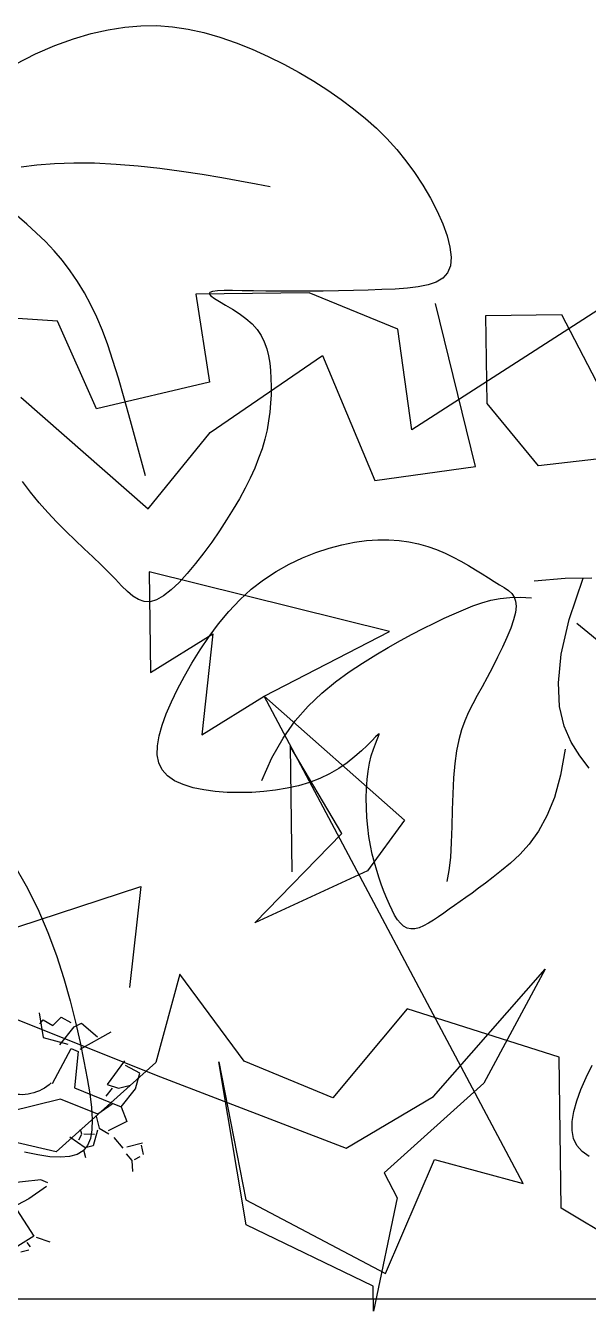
# Model space of a CAD drawing. Extents: x -1568 to -728, y -1287 to -990.
# Drawn here: x -1343.192 to -1342.478, y -1097.047 to -1095.414 of the extents above; entities that cross this region are included whole.
import ezdxf

# ---------------------------------------------------------------- set-up
doc = ezdxf.new("R2010")
doc.units = 0
doc.header["$LTSCALE"] = 5
doc.layers.get('0').update_dxf_attribs({"linetype": 'CONTINUOUS'})
for name, color, linetype in [('fz', 7, 'CONTINUOUS'), ('LH', 94, 'CONTINUOUS'), ('尺寸标注', 2, 'CONTINUOUS'), ('绿化', 3, 'CONTINUOUS')]:
    doc.layers.add(name, color=color, linetype=linetype)

# ---------------------------------------------------------------- blocks, each defined once
blk = doc.blocks.new('LIM43')
at = {"color": 98}
for p, q in [((942287.8214, 2579500.7689), (942288.0753, 2579500.6055)), ((942287.9946, 2579500.5587), (942288.0454, 2579500.7658)), ((942288.093, 2579500.7332), (942288.2057, 2579500.7796)), ((942288.2057, 2579500.7796), (942288.3497, 2579500.7777)), ((942288.3497, 2579500.7777), (942288.3321, 2579500.666)), ((942287.8852, 2579500.752), (942287.8359, 2579500.6568)), ((942287.9812, 2579500.7507), (942287.8852, 2579500.752)), ((942287.9797, 2579500.6388), (942287.9812, 2579500.7507)), ((942288.5252, 2579500.7433), (942288.7175, 2579500.7566)), ((942288.0753, 2579500.6055), (942288.093, 2579500.7332)), ((942288.4757, 2579500.632), (942288.5252, 2579500.7433)), ((942288.1886, 2579500.6999), (942288.1224, 2579500.5409)), ((942288.3313, 2579500.602), (942288.1886, 2579500.6999)), ((942288.3321, 2579500.666), (942288.4757, 2579500.632)), ((942287.9146, 2579500.5598), (942287.9797, 2579500.6388)), ((942288.5719, 2579500.6467), (942288.41, 2579500.505)), ((942288.41, 2579500.505), (942288.3313, 2579500.602)), ((942287.7548, 2579500.5779), (942287.9146, 2579500.5598)), ((942288.1224, 2579500.5409), (942287.9946, 2579500.5587)), ((942288.1038, 2579500.3493), (942288.4089, 2579500.4251)), ((942288.4089, 2579500.4251), (942288.4071, 2579500.2972)), ((942288.2627, 2579500.2672), (942288.1038, 2579500.3493)), ((942288.3278, 2579500.3462), (942288.342, 2579500.2181)), ((942288.4071, 2579500.2972), (942288.3278, 2579500.3462)), ((942287.9341, 2579499.6481), (942288.2627, 2579500.2672)), ((942288.2627, 2579500.2672), (942288.0845, 2579500.1097)), ((942288.342, 2579500.2181), (942288.2627, 2579500.2672)), ((942288.1643, 2579500.0927), (942288.2298, 2579500.2037)), ((942288.2298, 2579500.2037), (942288.2276, 2579500.0438)), ((942288.0845, 2579500.1097), (942288.1316, 2579500.0451)), ((942288.2747, 2579499.9792), (942288.1643, 2579500.0927)), ((942288.1316, 2579500.0451), (942288.2747, 2579499.9792)), ((942288.6743, 2579499.9418), (942288.4194, 2579500.0252)), ((942288.4194, 2579500.0252), (942288.4337, 2579499.8971)), ((942287.9059, 2579499.9203), (942287.9839, 2579499.7753)), ((942288.0477, 2579499.7585), (942287.9059, 2579499.9203)), ((942288.2883, 2579499.8032), (942288.3699, 2579499.914)), ((942288.3699, 2579499.914), (942288.4003, 2579499.8016)), ((942287.8883, 2579499.8086), (942288.0812, 2579499.8699)), ((942288.0812, 2579499.8699), (942288.1757, 2579499.7567)), ((942288.5932, 2579499.863), (942288.4001, 2579499.7856)), ((942287.8857, 2579499.6168), (942287.8883, 2579499.8086)), ((942288.1757, 2579499.7567), (942288.2883, 2579499.8032)), ((942288.2855, 2579499.5953), (942288.3203, 2579499.8027)), ((942288.3203, 2579499.8027), (942288.2859, 2579499.6273)), ((942288.4001, 2579499.7856), (942288.1588, 2579499.693)), ((942288.4003, 2579499.8016), (942288.5268, 2579499.688)), ((942287.9839, 2579499.7753), (942288.1104, 2579499.6617)), ((942288.1588, 2579499.693), (942288.0477, 2579499.7585)), ((942288.5268, 2579499.688), (942288.6553, 2579499.7182)), ((942288.0466, 2579499.6786), (942287.9341, 2579499.6481)), ((942288.1086, 2579499.5338), (942288.0466, 2579499.6786)), ((942288.1104, 2579499.6617), (942288.0939, 2579499.6299)), ((942288.0939, 2579499.6299), (942288.124, 2579499.4856)), ((942288.2859, 2579499.6273), (942288.1086, 2579499.5338)), ((942287.7566, 2579499.5386), (942287.8857, 2579499.6168)), ((942288.1244, 2579499.5176), (942288.2855, 2579499.5953)), ((942288.124, 2579499.4856), (942288.1244, 2579499.5176))]:
    blk.add_line(p, q, dxfattribs=at)
blk = doc.blocks.new('花')
at = {"layer": 'LH', "color": 12}
for p, q in [((0.6634, 0.4747), (0.6496, 0.4736)), ((0.6779, 0.4749), (0.6634, 0.4747)), ((0.6932, 0.4741), (0.6779, 0.4749)), ((0.7092, 0.4722), (0.6932, 0.4741)), ((0.6009, 0.461), (0.5901, 0.4561)), ((0.6123, 0.4652), (0.6009, 0.461)), ((0.6241, 0.4688), (0.6123, 0.4652)), ((0.6366, 0.4716), (0.6241, 0.4688)), ((0.6496, 0.4736), (0.6366, 0.4716)), ((0.7259, 0.4693), (0.7092, 0.4722)), ((0.7431, 0.4652), (0.7259, 0.4693)), ((0.7605, 0.4599), (0.7431, 0.4652)), ((0.7779, 0.4533), (0.7605, 0.4599)), ((0.5698, 0.4448), (0.5604, 0.4387)), ((0.5797, 0.4507), (0.5698, 0.4448)), ((0.5901, 0.4561), (0.5797, 0.4507)), ((0.7953, 0.4454), (0.7779, 0.4533)), ((0.8123, 0.4361), (0.7953, 0.4454)), ((0.5429, 0.4263), (0.5349, 0.4203)), ((0.5514, 0.4325), (0.5429, 0.4263)), ((0.5604, 0.4387), (0.5514, 0.4325)), ((0.8287, 0.4253), (0.8123, 0.4361)), ((0.8445, 0.4131), (0.8287, 0.4253)), ((0.5205, 0.4095), (0.5141, 0.4049)), ((0.5274, 0.4146), (0.5205, 0.4095)), ((0.5349, 0.4203), (0.5274, 0.4146)), ((0.8595, 0.3996), (0.8445, 0.4131)), ((0.4303, 0.4061), (0.3964, 0.4039)), ((0.4295, 0.3534), (0.4075, 0.4044)), ((0.47, 0.4062), (0.4303, 0.4061)), ((0.4996, 0.3924), (0.4969, 0.3877)), ((0.5035, 0.3966), (0.4996, 0.3924)), ((0.5084, 0.4007), (0.5035, 0.3966)), ((0.5141, 0.4049), (0.5084, 0.4007)), ((0.8738, 0.3851), (0.8595, 0.3996)), ((0.4891, 0.387), (0.4751, 0.385)), ((0.5023, 0.3878), (0.4891, 0.387)), ((0.4954, 0.3823), (0.4953, 0.3759)), ((0.4953, 0.3759), (0.4968, 0.3682)), ((0.4969, 0.3877), (0.4954, 0.3823)), ((0.5147, 0.3874), (0.5023, 0.3878)), ((0.5267, 0.3861), (0.5147, 0.3874)), ((0.5385, 0.3838), (0.5267, 0.3861)), ((0.5503, 0.3808), (0.5385, 0.3838)), ((0.5622, 0.3771), (0.5503, 0.3808)), ((0.5745, 0.373), (0.5622, 0.3771)), ((0.8872, 0.3699), (0.8738, 0.3851)), ((0.4968, 0.3682), (0.5, 0.3591)), ((0.5875, 0.3683), (0.5745, 0.373)), ((0.601, 0.3633), (0.5875, 0.3683)), ((0.6152, 0.3577), (0.601, 0.3633)), ((0.8998, 0.3542), (0.8872, 0.3699)), ((0.4201, 0.348), (0.3832, 0.3123)), ((0.4433, 0.3104), (0.4295, 0.3534)), ((0.5, 0.3591), (0.5045, 0.3487)), ((0.5045, 0.3487), (0.5103, 0.3374)), ((0.63, 0.3515), (0.6152, 0.3577)), ((0.6454, 0.3448), (0.63, 0.3515)), ((0.6615, 0.3373), (0.6454, 0.3448)), ((0.9116, 0.3382), (0.8998, 0.3542)), ((0.5103, 0.3374), (0.5169, 0.3254)), ((0.6782, 0.3292), (0.6615, 0.3373)), ((0.6956, 0.3202), (0.6782, 0.3292)), ((0.9225, 0.3222), (0.9116, 0.3382)), ((0.45, 0.2744), (0.4433, 0.3104)), ((0.5169, 0.3254), (0.5242, 0.3132)), ((0.5242, 0.3132), (0.5318, 0.3009)), ((0.7136, 0.3104), (0.6956, 0.3202)), ((0.732, 0.2992), (0.7136, 0.3104)), ((0.9325, 0.3065), (0.9225, 0.3222)), ((0.5318, 0.3009), (0.5395, 0.2889)), ((0.7506, 0.2864), (0.732, 0.2992)), ((0.9415, 0.2913), (0.9325, 0.3065)), ((0.5395, 0.2889), (0.547, 0.2775)), ((0.7689, 0.2715), (0.7506, 0.2864)), ((0.9494, 0.2767), (0.9415, 0.2913)), ((0.4509, 0.2443), (0.45, 0.2744)), ((0.547, 0.2775), (0.554, 0.2669)), ((0.554, 0.2669), (0.5606, 0.2568)), ((0.7869, 0.254), (0.7689, 0.2715)), ((0.9559, 0.2627), (0.9494, 0.2767)), ((0.9608, 0.2496), (0.9559, 0.2627)), ((0.5606, 0.2568), (0.5668, 0.2468)), ((0.5668, 0.2468), (0.5724, 0.2364)), ((0.8042, 0.2335), (0.7869, 0.254)), ((0.964, 0.2372), (0.9608, 0.2496)), ((0.4471, 0.2192), (0.4509, 0.2443)), ((0.5724, 0.2364), (0.5775, 0.2253)), ((0.682, 0.2284), (0.682, 0.2291)), ((0.682, 0.2291), (0.6836, 0.2281)), ((0.8205, 0.2097), (0.8042, 0.2335)), ((0.9651, 0.2258), (0.964, 0.2372)), ((0.4399, 0.198), (0.4471, 0.2192)), ((0.5775, 0.2253), (0.582, 0.2129)), ((0.582, 0.2129), (0.5861, 0.1991)), ((0.6831, 0.2259), (0.682, 0.2284)), ((0.6852, 0.222), (0.6831, 0.2259)), ((0.6836, 0.2281), (0.6869, 0.2253)), ((0.688, 0.2166), (0.6852, 0.222)), ((0.6869, 0.2253), (0.6919, 0.221)), ((0.6911, 0.2099), (0.688, 0.2166)), ((0.6919, 0.221), (0.6984, 0.2155)), ((0.6984, 0.2155), (0.7063, 0.2092)), ((0.9605, 0.2062), (0.964, 0.2155)), ((0.964, 0.2155), (0.9651, 0.2258)), ((0.4305, 0.1797), (0.4399, 0.198)), ((0.5861, 0.1991), (0.5896, 0.1832)), ((0.6944, 0.202), (0.6911, 0.2099)), ((0.6974, 0.1929), (0.6944, 0.202)), ((0.7063, 0.2092), (0.7154, 0.2025)), ((0.7154, 0.2025), (0.7257, 0.1957)), ((0.8356, 0.182), (0.8205, 0.2097)), ((0.9459, 0.1911), (0.9544, 0.1981)), ((0.9544, 0.1981), (0.9605, 0.2062)), ((0.42, 0.1633), (0.4305, 0.1797)), ((0.4485, 0.19), (0.4569, 0.1573)), ((0.5896, 0.1832), (0.5926, 0.1651)), ((0.7001, 0.1829), (0.6974, 0.1929)), ((0.7023, 0.1721), (0.7001, 0.1829)), ((0.7257, 0.1957), (0.737, 0.1893)), ((0.737, 0.1893), (0.7492, 0.1834)), ((0.7492, 0.1834), (0.762, 0.1786)), ((0.91, 0.1763), (0.9234, 0.1803)), ((0.9234, 0.1803), (0.9355, 0.1852)), ((0.9355, 0.1852), (0.9459, 0.1911)), ((0.5926, 0.1651), (0.5952, 0.1453)), ((0.704, 0.1607), (0.7023, 0.1721)), ((0.762, 0.1786), (0.7756, 0.1747)), ((0.7756, 0.1747), (0.7896, 0.1717)), ((0.7896, 0.1717), (0.8042, 0.1696)), ((0.8042, 0.1696), (0.8191, 0.1684)), ((0.8191, 0.1684), (0.8343, 0.1679)), ((0.8343, 0.1679), (0.8496, 0.1682)), ((0.8496, 0.1682), (0.8651, 0.1692)), ((0.8651, 0.1692), (0.8805, 0.1708)), ((0.8805, 0.1708), (0.8956, 0.1732)), ((0.8956, 0.1732), (0.91, 0.1763)), ((0.4569, 0.1573), (0.4671, 0.1299)), ((0.7053, 0.1487), (0.704, 0.1607)), ((0.7061, 0.1365), (0.7053, 0.1487)), ((0.5952, 0.1453), (0.5976, 0.1247)), ((0.7065, 0.1242), (0.7061, 0.1365)), ((0.4671, 0.1299), (0.4785, 0.1072)), ((0.5976, 0.1247), (0.5999, 0.1039)), ((0.7064, 0.112), (0.7065, 0.1242)), ((0.4785, 0.1072), (0.4909, 0.0886)), ((0.5999, 0.1039), (0.6024, 0.0837)), ((0.7049, 0.0884), (0.7059, 0.1)), ((0.7059, 0.1), (0.7064, 0.112)), ((0.4909, 0.0886), (0.5039, 0.0735)), ((0.6024, 0.0837), (0.6051, 0.0649)), ((0.7035, 0.0772), (0.7049, 0.0884)), ((0.5039, 0.0735), (0.5169, 0.0613)), ((0.6997, 0.0561), (0.7018, 0.0664)), ((0.7018, 0.0664), (0.7035, 0.0772)), ((0.5169, 0.0613), (0.5297, 0.0512)), ((0.5297, 0.0512), (0.5418, 0.0427)), ((0.6051, 0.0649), (0.6083, 0.0483)), ((0.6975, 0.0462), (0.6997, 0.0561)), ((0.5418, 0.0427), (0.553, 0.0353)), ((0.553, 0.0353), (0.5633, 0.0287)), ((0.6083, 0.0483), (0.6121, 0.0346)), ((0.6925, 0.0279), (0.6951, 0.0368)), ((0.6951, 0.0368), (0.6975, 0.0462)), ((0.5633, 0.0287), (0.5727, 0.0228)), ((0.5727, 0.0228), (0.5814, 0.0174)), ((0.5814, 0.0174), (0.5896, 0.0126)), ((0.6873, 0.0115), (0.6899, 0.0194)), ((0.6899, 0.0194), (0.6925, 0.0279)), ((0.5896, 0.0126), (0.5974, 0.008)), ((0.5974, 0.008), (0.6048, 0.0037)), ((0.6048, 0.0037), (0.6121, -0.0006)), ((0.6817, -0.0025), (0.6845, 0.0041)), ((0.6845, 0.0041), (0.6873, 0.0115)), ((0.6121, -0.0006), (0.6193, -0.0049)), ((0.6193, -0.0049), (0.6263, -0.009)), ((0.6263, -0.009), (0.6332, -0.0129)), ((0.6332, -0.0129), (0.6399, -0.0162)), ((0.6399, -0.0162), (0.6462, -0.019)), ((0.6715, -0.0172), (0.6752, -0.0133)), ((0.6752, -0.0133), (0.6786, -0.0084)), ((0.6786, -0.0084), (0.6817, -0.0025)), ((0.6462, -0.019), (0.6522, -0.0209)), ((0.6522, -0.0209), (0.6578, -0.0218)), ((0.6578, -0.0218), (0.6628, -0.0215)), ((0.6628, -0.0215), (0.6674, -0.02)), ((0.6674, -0.02), (0.6715, -0.0172)), ((0.4564, -0.2282), (0.4474, -0.213)), ((0.4643, -0.2428), (0.4564, -0.2282)), ((0.4708, -0.2568), (0.4643, -0.2428)), ((0.4758, -0.2699), (0.4708, -0.2568)), ((0.4789, -0.2823), (0.4758, -0.2699)), ((0.48, -0.2937), (0.4789, -0.2823)), ((0.4789, -0.304), (0.48, -0.2937)), ((0.4754, -0.3133), (0.4789, -0.304)), ((0.4609, -0.3284), (0.4693, -0.3214)), ((0.4693, -0.3214), (0.4754, -0.3133))]:
    blk.add_line(p, q, dxfattribs=at)
blk = doc.blocks.new('15')
at = {"layer": 'LH', "color": 38}
for p, q in [((0.3843, 0.9024), (0.3993, 0.9068)), ((0.3993, 0.9068), (0.4137, 0.9101)), ((0.4137, 0.9101), (0.4277, 0.9123)), ((0.4277, 0.9123), (0.4414, 0.9134)), ((0.4414, 0.9134), (0.4548, 0.9135)), ((0.4548, 0.9135), (0.4681, 0.9125)), ((0.4681, 0.9125), (0.4814, 0.9105)), ((0.4814, 0.9105), (0.4947, 0.9076)), ((0.4947, 0.9076), (0.5083, 0.9037)), ((0.5083, 0.9037), (0.522, 0.899)), ((0.3522, 0.8897), (0.3686, 0.8968)), ((0.3686, 0.8968), (0.3843, 0.9024)), ((0.522, 0.899), (0.5356, 0.8935)), ((0.5356, 0.8935), (0.5491, 0.8874)), ((0.3352, 0.8809), (0.3522, 0.8897)), ((0.5491, 0.8874), (0.5624, 0.8808)), ((0.5624, 0.8808), (0.5754, 0.8738)), ((0.5754, 0.8738), (0.5878, 0.8664)), ((0.5878, 0.8664), (0.5997, 0.8588)), ((0.5997, 0.8588), (0.6109, 0.851)), ((0.6109, 0.851), (0.6215, 0.8431)), ((0.6215, 0.8431), (0.6315, 0.835)), ((0.6315, 0.835), (0.6408, 0.8266)), ((0.6408, 0.8266), (0.6497, 0.8178)), ((0.6497, 0.8178), (0.658, 0.8087)), ((0.658, 0.8087), (0.6658, 0.7991)), ((0.34, 0.7939), (0.3532, 0.7957)), ((0.3532, 0.7957), (0.3682, 0.7968)), ((0.3682, 0.7968), (0.3846, 0.7973)), ((0.3846, 0.7973), (0.4022, 0.7972)), ((0.4022, 0.7972), (0.4204, 0.7963)), ((0.4204, 0.7963), (0.439, 0.7949)), ((0.439, 0.7949), (0.4575, 0.7928)), ((0.6658, 0.7991), (0.6732, 0.789)), ((0.4575, 0.7928), (0.4757, 0.7904)), ((0.4757, 0.7904), (0.4933, 0.7877)), ((0.4933, 0.7877), (0.51, 0.7849)), ((0.51, 0.7849), (0.5253, 0.7821)), ((0.6732, 0.789), (0.6802, 0.7784)), ((0.5253, 0.7821), (0.5391, 0.7795)), ((0.5391, 0.7795), (0.551, 0.7772)), ((0.6802, 0.7784), (0.6866, 0.7675)), ((0.6866, 0.7675), (0.6923, 0.7565)), ((0.3448, 0.7454), (0.3367, 0.7523)), ((0.6923, 0.7565), (0.697, 0.7458)), ((0.3529, 0.7381), (0.3448, 0.7454)), ((0.697, 0.7458), (0.7007, 0.7355)), ((0.3607, 0.7306), (0.3529, 0.7381)), ((0.3681, 0.7227), (0.3607, 0.7306)), ((0.7007, 0.7355), (0.7031, 0.726)), ((0.3751, 0.7145), (0.3681, 0.7227)), ((0.7031, 0.726), (0.704, 0.7174)), ((0.3816, 0.7058), (0.3751, 0.7145)), ((0.7034, 0.7101), (0.701, 0.7043)), ((0.704, 0.7174), (0.7034, 0.7101)), ((0.3878, 0.6968), (0.3816, 0.7058)), ((0.697, 0.6997), (0.6914, 0.6963)), ((0.701, 0.7043), (0.697, 0.6997)), ((0.3936, 0.6872), (0.3878, 0.6968)), ((0.399, 0.6772), (0.3936, 0.6872)), ((0.4997, 0.6876), (0.4992, 0.6864)), ((0.4992, 0.6864), (0.5006, 0.6847)), ((0.5021, 0.6884), (0.4997, 0.6876)), ((0.5062, 0.6889), (0.5021, 0.6884)), ((0.5118, 0.6891), (0.5062, 0.6889)), ((0.5189, 0.6891), (0.5118, 0.6891)), ((0.5272, 0.6889), (0.5189, 0.6891)), ((0.5367, 0.6888), (0.5272, 0.6889)), ((0.5472, 0.6886), (0.5367, 0.6888)), ((0.5586, 0.6885), (0.5472, 0.6886)), ((0.5706, 0.6885), (0.5586, 0.6885)), ((0.5831, 0.6886), (0.5706, 0.6885)), ((0.5958, 0.6887), (0.5831, 0.6886)), ((0.6086, 0.689), (0.5958, 0.6887)), ((0.6213, 0.6892), (0.6086, 0.689)), ((0.6337, 0.6896), (0.6213, 0.6892)), ((0.6455, 0.69), (0.6337, 0.6896)), ((0.6567, 0.6904), (0.6455, 0.69)), ((0.667, 0.6911), (0.6567, 0.6904)), ((0.6763, 0.6922), (0.667, 0.6911)), ((0.6845, 0.6939), (0.6763, 0.6922)), ((0.6914, 0.6963), (0.6845, 0.6939)), ((0.404, 0.6666), (0.399, 0.6772)), ((0.5006, 0.6847), (0.5037, 0.6825)), ((0.5037, 0.6825), (0.5079, 0.6799)), ((0.5079, 0.6799), (0.5131, 0.6769)), ((0.5131, 0.6769), (0.5189, 0.6735)), ((0.4088, 0.6554), (0.404, 0.6666)), ((0.5189, 0.6735), (0.5247, 0.6697)), ((0.5247, 0.6697), (0.5304, 0.6655)), ((0.5304, 0.6655), (0.5356, 0.661)), ((0.4133, 0.6432), (0.4088, 0.6554)), ((0.5356, 0.661), (0.5398, 0.6562)), ((0.5398, 0.6562), (0.5433, 0.651)), ((0.4178, 0.6299), (0.4133, 0.6432)), ((0.5433, 0.651), (0.5459, 0.6456)), ((0.5459, 0.6456), (0.548, 0.6399)), ((0.548, 0.6399), (0.5495, 0.634)), ((0.5495, 0.634), (0.5505, 0.6278)), ((0.4225, 0.6149), (0.4178, 0.6299)), ((0.5505, 0.6278), (0.5511, 0.6214)), ((0.5511, 0.6214), (0.5515, 0.6147)), ((0.4274, 0.598), (0.4225, 0.6149)), ((0.5515, 0.6147), (0.5516, 0.6079)), ((0.5516, 0.6009), (0.5512, 0.5937)), ((0.5516, 0.6079), (0.5516, 0.6009)), ((0.4327, 0.5788), (0.4274, 0.598)), ((0.5512, 0.5937), (0.5506, 0.5863)), ((0.4386, 0.557), (0.4327, 0.5788)), ((0.5496, 0.5788), (0.5482, 0.5711)), ((0.5506, 0.5863), (0.5496, 0.5788)), ((0.5482, 0.5711), (0.5463, 0.5632)), ((0.4452, 0.5322), (0.4386, 0.557)), ((0.5463, 0.5632), (0.544, 0.5552)), ((0.5411, 0.5471), (0.5378, 0.5388)), ((0.544, 0.5552), (0.5411, 0.5471)), ((0.5378, 0.5388), (0.534, 0.5303)), ((0.348, 0.5183), (0.3412, 0.5273)), ((0.534, 0.5303), (0.5296, 0.5217)), ((0.3552, 0.5095), (0.348, 0.5183)), ((0.5249, 0.5129), (0.5196, 0.504)), ((0.5296, 0.5217), (0.5249, 0.5129)), ((0.3627, 0.5011), (0.3552, 0.5095)), ((0.3704, 0.493), (0.3627, 0.5011)), ((0.5196, 0.504), (0.5139, 0.4949)), ((0.3781, 0.4852), (0.3704, 0.493)), ((0.5139, 0.4949), (0.5079, 0.4857)), ((0.3859, 0.4777), (0.3781, 0.4852)), ((0.5079, 0.4857), (0.5014, 0.4762)), ((0.3935, 0.4705), (0.3859, 0.4777)), ((0.4008, 0.4636), (0.3935, 0.4705)), ((0.5014, 0.4762), (0.4946, 0.4669)), ((0.4077, 0.457), (0.4008, 0.4636)), ((0.4877, 0.4579), (0.4807, 0.4496)), ((0.4946, 0.4669), (0.4877, 0.4579)), ((0.414, 0.4507), (0.4077, 0.457)), ((0.4198, 0.4447), (0.414, 0.4507)), ((0.4807, 0.4496), (0.4738, 0.442)), ((0.4251, 0.4391), (0.4198, 0.4447)), ((0.43, 0.4342), (0.4251, 0.4391)), ((0.4671, 0.4356), (0.4607, 0.4306)), ((0.4738, 0.442), (0.4671, 0.4356)), ((0.4347, 0.4303), (0.43, 0.4342)), ((0.4394, 0.4274), (0.4347, 0.4303)), ((0.4442, 0.4258), (0.4394, 0.4274)), ((0.4492, 0.4256), (0.4442, 0.4258)), ((0.4547, 0.4272), (0.4492, 0.4256)), ((0.4607, 0.4306), (0.4547, 0.4272)), ((0.3332, 0.2042), (0.3444, 0.185)), ((0.3444, 0.185), (0.3542, 0.1654)), ((0.3542, 0.1654), (0.3627, 0.1456)), ((0.3627, 0.1456), (0.37, 0.1259)), ((0.37, 0.1259), (0.3763, 0.1065)), ((0.3763, 0.1065), (0.3816, 0.0876)), ((0.3816, 0.0876), (0.3861, 0.0695)), ((0.3861, 0.0695), (0.39, 0.0524)), ((0.39, 0.0524), (0.3932, 0.0365)), ((0.3932, 0.0365), (0.3959, 0.0219)), ((0.3959, 0.0219), (0.3981, 0.0089)), ((0.3981, 0.0089), (0.3996, -0.0027)), ((0.3996, -0.0027), (0.4002, -0.0129)), ((0.4, -0.0217), (0.3987, -0.029)), ((0.4002, -0.0129), (0.4, -0.0217)), ((0.3987, -0.029), (0.3962, -0.0349)), ((0.3542, -0.0429), (0.3429, -0.0405)), ((0.3644, -0.0444), (0.3542, -0.0429)), ((0.3875, -0.0425), (0.381, -0.0443)), ((0.3925, -0.0394), (0.3875, -0.0425)), ((0.3962, -0.0349), (0.3925, -0.0394)), ((0.3733, -0.0449), (0.3644, -0.0444)), ((0.381, -0.0443), (0.3733, -0.0449))]:
    blk.add_line(p, q, dxfattribs=at)
blk = doc.blocks.new('A$C3DF60D46')
at = {"color": 3}
for p, q in [((173.5667, 635.000001), (177.8, 567.266701)), ((131.23335, 609.600001), (114.3, 588.433351)), ((152.4, 592.666701), (131.23335, 609.600001)), ((169.33335, 613.833351), (152.4, 592.666701)), ((177.8, 605.366701), (169.33335, 613.833351)), ((93.13335, 579.966701), (67.73335, 533.400001)), ((110.0667, 575.733351), (93.13335, 579.966701)), ((148.1667, 537.633351), (110.0667, 575.733351)), ((177.8, 567.266701), (131.23335, 533.400001)), ((38.1, 537.633351), (110.0667, 512.233351)), ((127, 520.700001), (114.3, 508.000001)), ((182.03335, 440.266701), (127, 520.700001)), ((114.3, 508.000001), (139.7, 414.866651)), ((0, 410.633351), (25.4, 440.266701)), ((25.4, 452.966701), (71.9667, 402.166651)), ((16.93335, 372.533351), (0, 410.633351)), ((71.9667, 402.166651), (50.8, 385.233351)), ((139.7, 414.866651), (55.03335, 334.433351)), ((50.8, 385.233351), (25.4, 385.233351)), ((63.5, 389.466651), (80.43335, 372.533351)), ((105.83335, 330.200001), (173.5667, 393.700001)), ((173.5667, 393.700001), (283.63335, 393.700001)), ((55.03335, 334.433351), (16.93335, 372.533351)), ((55.03335, 334.433351), (50.8, 292.100001)), ((71.9667, 347.133351), (105.83335, 330.200001)), ((110.0667, 325.966651), (110.0667, 292.100001)), ((148.1667, 287.866651), (148.1667, 300.566651)), ((50.8, 292.100001), (93.13335, 279.400001)), ((110.0667, 292.100001), (93.13335, 270.933351)), ((114.3, 287.866651), (131.23335, 249.766651)), ((143.93335, 287.866651), (122.7667, 279.400001)), ((148.1667, 249.766651), (173.5667, 287.866651)), ((156.63335, 275.166651), (148.1667, 287.866651)), ((84.6667, 258.233351), (71.9667, 224.366651)), ((131.23335, 249.766651), (148.1667, 249.766651)), ((152.4, 245.533351), (152.4, 224.366651)), ((29.63335, 224.366651), (63.5, 224.366651)), ((33.8667, 220.133351), (33.8667, 194.733351)), ((42.33335, 190.500001), (55.03335, 186.266651)), ((59.2667, 186.266651), (67.73335, 207.433351)), ((241.30005, 182.033351), (254.00005, 194.733351)), ((254.00005, 194.733351), (330.20005, 207.433351)), ((63.5, 156.633351), (59.2667, 186.266651)), ((245.53335, 173.566651), (287.8667, 152.400001)), ((287.8667, 152.400001), (313.2667, 143.933351)), ((317.50005, 131.233351), (296.33335, 50.800001)), ((292.10005, 46.566651), (266.70005, 25.400001)), ((296.33335, 50.800001), (385.23335, 12.700001)), ((313.2667, 38.100001), (309.03335, 25.400001)), ((313.2667, 16.933351), (330.20005, 16.933351))]:
    blk.add_line(p, q, dxfattribs=at)
blk.add_arc((228.60005, 499.533351), 71.96665, 231.842773, 30.963757, dxfattribs=at)

msp = doc.modelspace()

# ---------------------------------------------------------------- linework, layer by layer
at = {"layer": '绿化'}
msp.add_line((-1367.24612, -1097.03128), (-1339.29167, -1097.03128), dxfattribs=at)

# ---------------------------------------------------------------- block references
at = {"color": 7, "linetype": 'Continuous', "extrusion": (0, 0, -1), "xscale": 0.0006093749781889976, "yscale": 0.0004687500186264515, "zscale": -0.000609375, "rotation": 346.1347678434445}
msp.add_blockref('A$C3DF60D46', (1343.00104, -1096.93138), dxfattribs=at)
at = {"layer": 'fz', "xscale": -1}
msp.add_blockref('LIM43', (940945.37338, -2580596.5326), dxfattribs=at)
at = {"layer": '尺寸标注', "color": 3, "xscale": 1.5, "yscale": 1.5, "zscale": 1.5}
msp.add_blockref('15', (-1343.70811, -1096.784), dxfattribs=at)
at = {"layer": '尺寸标注', "xscale": -1, "rotation": 4.769924570514855}
msp.add_blockref('花', (-1342.04459, -1096.48471), dxfattribs=at)

doc.saveas('drawing.dxf')
